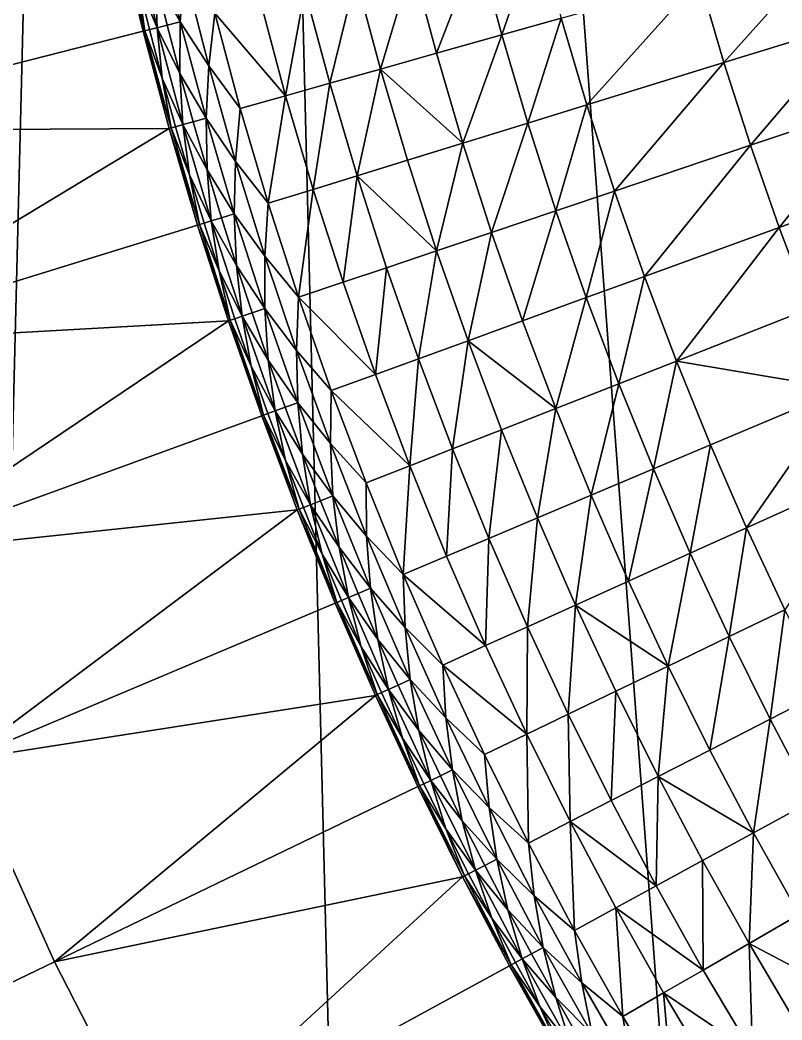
# Model space of a CAD drawing. Header units: millimetres. Extents: x -3750 to 5350, y -3750 to 3750.
# Drawn here: x -2499 to -2027, y -1229 to -610 of the extents above; entities that cross this region are included whole.
import ezdxf

# ---------------------------------------------------------------- set-up
doc = ezdxf.new("R2010")
doc.units = ezdxf.units.MM
doc.header["$MEASUREMENT"] = 0
doc.layers.add('MESH_3D', color=2, linetype='CONTINUOUS')

msp = doc.modelspace()

# ---------------------------------------------------------------- linework, layer by layer
at = {"layer": 'MESH_3D'}
for points in [[(925.34, 3634.04, 32500), (-2410.45, 2872.67, 32500), (3378.63, -1627.06, 32500)], [(-2410.45, 2872.67, 32500), (-3720.9, 466.29, 32500), (-3523.85, -1282.58, 32500)], [(-2410.45, 2872.67, 32500), (-3523.85, -1282.58, 32500), (-3490.78, -1370.03, 32500)], [(-2410.45, 2872.67, 32500), (-3490.78, -1370.03, 32500), (-2684.5, -2618.39, 32500)], [(-2410.45, 2872.67, 32500), (-2684.5, -2618.39, 32500), (-2550.65, -2748.94, 32500)], [(-2410.45, 2872.67, 32500), (-2550.65, -2748.94, 32500), (-2264.27, -2989.25, 32500)], [(-2410.45, 2872.67, 32500), (-2264.27, -2989.25, 32500), (-1955.38, -3199.84, 32500)], [(3378.63, -1627.06, 32500), (-2410.45, 2872.67, 32500), (-1955.38, -3199.84, 32500)], [(-2664.96, -678.58, 24200), (-2695.47, -544.9, 24200), (-2437.32, -556.3, 24000)], [(-2415.18, -583.02, -138.74), (-2414.18, -551.02, -171.85), (-2399.69, -611.04, -171.85)], [(-2397.21, -578.68, -205.25), (-2399.69, -611.04, -171.85), (-2414.18, -551.02, -171.85)], [(-2664.96, -678.58, 24200), (-2437.32, -556.3, 24000), (-2422.69, -616.89, 24000)], [(-2421.55, -616.6, -38.42), (-2437.32, -556.3), (-2436.17, -556.04, -38.42)], [(-2421.55, -616.6, -38.42), (-2422.69, -616.89), (-2437.32, -556.3)], [(-2437.32, -556.3, 24000), (-2437.32, -556.3), (-2422.69, -616.89)], [(-2422.69, -616.89, 24000), (-2437.32, -556.3, 24000), (-2422.69, -616.89)], [(-2426.17, -585.67, -71.93), (-2421.55, -616.6, -38.42), (-2436.17, -556.04, -38.42)], [(-2415.18, -583.02, -138.74), (-2414.09, -614.7, -105.25), (-2428.66, -554.33, -105.25)], [(-2426.17, -585.67, -71.93), (-2428.66, -554.33, -105.25), (-2414.09, -614.7, -105.25)], [(-2200.5, -619.13, -506.08), (-2215.25, -564.07, -506.08), (-2178.12, -554.62, -547.31)], [(-2200.5, -619.13, -506.08), (-2178.12, -554.62, -547.31), (-2163.62, -608.75, -547.31)], [(-2062.77, -636.28, -630.5), (-2077.99, -584.66, -630.5), (-1995.88, -561.55, -698.41)], [(-2062.77, -636.28, -630.5), (-1995.88, -561.55, -698.41), (-1981.26, -611.14, -698.41)], [(-2240.93, -630.5, -455.71), (-2255.95, -574.44, -455.71), (-2215.25, -564.07, -506.08)], [(-2240.93, -630.5, -455.71), (-2215.25, -564.07, -506.08), (-2200.5, -619.13, -506.08)], [(-2275.57, -640.25, -406.77), (-2290.83, -583.32, -406.77), (-2255.95, -574.44, -455.71)], [(-2275.57, -640.25, -406.77), (-2255.95, -574.44, -455.71), (-2240.93, -630.5, -455.71)], [(-2382.04, -638.26, -205.25), (-2399.69, -611.04, -171.85), (-2397.21, -578.68, -205.25)], [(-2382.04, -638.26, -205.25), (-2397.21, -578.68, -205.25), (-2378.33, -605.6, -238.11)], [(-2418.68, -615.87, -71.93), (-2426.17, -585.67, -71.93), (-2414.09, -614.7, -105.25)], [(-2418.68, -615.87, -71.93), (-2421.55, -616.6, -38.42), (-2426.17, -585.67, -71.93)], [(-2407.72, -613.08, -138.74), (-2414.09, -614.7, -105.25), (-2415.18, -583.02, -138.74)], [(-2407.72, -613.08, -138.74), (-2415.18, -583.02, -138.74), (-2399.69, -611.04, -171.85)], [(-2307.05, -649.1, -355.73), (-2322.52, -591.39, -355.73), (-2290.83, -583.32, -406.77)], [(-2307.05, -649.1, -355.73), (-2290.83, -583.32, -406.77), (-2275.57, -640.25, -406.77)], [(-2147.77, -662.5, -547.31), (-2163.62, -608.75, -547.31), (-2077.99, -584.66, -630.5)], [(-2147.77, -662.5, -547.31), (-2077.99, -584.66, -630.5), (-2062.77, -636.28, -630.5)], [(-2334.39, -656.8, -303.82), (-2350.04, -598.39, -303.82), (-2322.52, -591.39, -355.73)], [(-2334.39, -656.8, -303.82), (-2322.52, -591.39, -355.73), (-2307.05, -649.1, -355.73)], [(-2378.33, -605.6, -238.11), (-2350.04, -598.39, -303.82), (-2334.39, -656.8, -303.82)], [(-2382.04, -638.26, -205.25), (-2378.33, -605.6, -238.11), (-2362.5, -664.7, -238.11)], [(-2362.5, -664.7, -238.11), (-2378.33, -605.6, -238.11), (-2334.39, -656.8, -303.82)], [(-2399.89, -643.05, -138.74), (-2414.09, -614.7, -105.25), (-2407.72, -613.08, -138.74)], [(-2399.89, -643.05, -138.74), (-2407.72, -613.08, -138.74), (-2399.69, -611.04, -171.85)], [(-2399.89, -643.05, -138.74), (-2399.69, -611.04, -171.85), (-2383.71, -670.67, -171.85)], [(-2382.04, -638.26, -205.25), (-2383.71, -670.67, -171.85), (-2399.69, -611.04, -171.85)], [(-2184.38, -673.79, -506.08), (-2200.5, -619.13, -506.08), (-2163.62, -608.75, -547.31)], [(-2184.38, -673.79, -506.08), (-2163.62, -608.75, -547.31), (-2147.77, -662.5, -547.31)], [(-2046.26, -687.51, -630.5), (-2062.77, -636.28, -630.5), (-1981.26, -611.14, -698.41)], [(-2046.26, -687.51, -630.5), (-1981.26, -611.14, -698.41), (-1965.41, -660.34, -698.41)], [(-2664.96, -678.58, 24200), (-2422.69, -616.89, 24000), (-2406.56, -677.1, 24000)], [(-2405.42, -676.78, -38.42), (-2422.69, -616.89), (-2421.55, -616.6, -38.42)], [(-2405.42, -676.78, -38.42), (-2406.56, -677.1), (-2422.69, -616.89)], [(-2422.69, -616.89, 24000), (-2422.69, -616.89), (-2406.56, -677.1)], [(-2406.56, -677.1, 24000), (-2422.69, -616.89, 24000), (-2406.56, -677.1)], [(-2410.81, -645.98, -71.93), (-2421.55, -616.6, -38.42), (-2418.68, -615.87, -71.93)], [(-2410.81, -645.98, -71.93), (-2405.42, -676.78, -38.42), (-2421.55, -616.6, -38.42)], [(-2410.81, -645.98, -71.93), (-2418.68, -615.87, -71.93), (-2414.09, -614.7, -105.25)], [(-2399.89, -643.05, -138.74), (-2398.01, -674.7, -105.25), (-2414.09, -614.7, -105.25)], [(-2410.81, -645.98, -71.93), (-2414.09, -614.7, -105.25), (-2398.01, -674.7, -105.25)], [(-2224.52, -686.17, -455.71), (-2240.93, -630.5, -455.71), (-2200.5, -619.13, -506.08)], [(-2224.52, -686.17, -455.71), (-2200.5, -619.13, -506.08), (-2184.38, -673.79, -506.08)], [(-2275.57, -640.25, -406.77), (-2240.93, -630.5, -455.71), (-2224.52, -686.17, -455.71)], [(-2130.58, -715.84, -547.31), (-2147.77, -662.5, -547.31), (-2062.77, -636.28, -630.5)], [(-2130.58, -715.84, -547.31), (-2062.77, -636.28, -630.5), (-2046.26, -687.51, -630.5)], [(-2391.69, -672.92, -138.74), (-2398.01, -674.7, -105.25), (-2399.89, -643.05, -138.74)], [(-2391.69, -672.92, -138.74), (-2399.89, -643.05, -138.74), (-2383.71, -670.67, -171.85)], [(-2365.38, -697.45, -205.25), (-2383.71, -670.67, -171.85), (-2382.04, -638.26, -205.25)], [(-2365.38, -697.45, -205.25), (-2382.04, -638.26, -205.25), (-2362.5, -664.7, -238.11)], [(-2290.15, -706.42, -355.73), (-2307.05, -649.1, -355.73), (-2275.57, -640.25, -406.77)], [(-2290.15, -706.42, -355.73), (-2275.57, -640.25, -406.77), (-2258.9, -696.78, -406.77)], [(-2258.9, -696.78, -406.77), (-2275.57, -640.25, -406.77), (-2224.52, -686.17, -455.71)], [(-2402.57, -675.98, -71.93), (-2405.42, -676.78, -38.42), (-2410.81, -645.98, -71.93)], [(-2402.57, -675.98, -71.93), (-2410.81, -645.98, -71.93), (-2398.01, -674.7, -105.25)], [(-2317.29, -714.79, -303.82), (-2334.39, -656.8, -303.82), (-2307.05, -649.1, -355.73)], [(-2317.29, -714.79, -303.82), (-2307.05, -649.1, -355.73), (-2290.15, -706.42, -355.73)], [(-2345.19, -723.4, -238.11), (-2362.5, -664.7, -238.11), (-2334.39, -656.8, -303.82)], [(-2345.19, -723.4, -238.11), (-2334.39, -656.8, -303.82), (-2317.29, -714.79, -303.82)], [(-2166.91, -728.04, -506.08), (-2184.38, -673.79, -506.08), (-2147.77, -662.5, -547.31)], [(-2166.91, -728.04, -506.08), (-2147.77, -662.5, -547.31), (-2130.58, -715.84, -547.31)], [(-2028.49, -738.31, -630.5), (-2046.26, -687.51, -630.5), (-1965.41, -660.34, -698.41)], [(-2028.49, -738.31, -630.5), (-1965.41, -660.34, -698.41), (-1948.34, -709.14, -698.41)], [(-2365.38, -697.45, -205.25), (-2362.5, -664.7, -238.11), (-2345.19, -723.4, -238.11)], [(-2393.96, -705.88, -71.93), (-2402.57, -675.98, -71.93), (-2398.01, -674.7, -105.25)], [(-2383.12, -702.68, -138.74), (-2398.01, -674.7, -105.25), (-2391.69, -672.92, -138.74)], [(-2383.12, -702.68, -138.74), (-2380.45, -734.27, -105.25), (-2398.01, -674.7, -105.25)], [(-2393.96, -705.88, -71.93), (-2398.01, -674.7, -105.25), (-2380.45, -734.27, -105.25)], [(-2383.12, -702.68, -138.74), (-2391.69, -672.92, -138.74), (-2383.71, -670.67, -171.85)], [(-2365.38, -697.45, -205.25), (-2366.25, -729.89, -171.85), (-2383.71, -670.67, -171.85)], [(-2383.12, -702.68, -138.74), (-2383.71, -670.67, -171.85), (-2366.25, -729.89, -171.85)], [(-2206.72, -741.42, -455.71), (-2224.52, -686.17, -455.71), (-2184.38, -673.79, -506.08)], [(-2206.72, -741.42, -455.71), (-2184.38, -673.79, -506.08), (-2166.91, -728.04, -506.08)], [(-2627.83, -810.58, 24200), (-2664.96, -678.58, 24200), (-2406.56, -677.1, 24000)], [(-2627.83, -810.58, 24200), (-2406.56, -677.1, 24000), (-2388.93, -736.89, 24000)], [(-2387.8, -736.54, -38.42), (-2406.56, -677.1), (-2405.42, -676.78, -38.42)], [(-2387.8, -736.54, -38.42), (-2388.93, -736.89), (-2406.56, -677.1)], [(-2388.93, -736.89, 24000), (-2406.56, -677.1), (-2388.93, -736.89)], [(-2388.93, -736.89, 24000), (-2406.56, -677.1, 24000), (-2406.56, -677.1)], [(-2393.96, -705.88, -71.93), (-2405.42, -676.78, -38.42), (-2402.57, -675.98, -71.93)], [(-2393.96, -705.88, -71.93), (-2387.8, -736.54, -38.42), (-2405.42, -676.78, -38.42)], [(-2240.83, -752.88, -406.77), (-2258.9, -696.78, -406.77), (-2224.52, -686.17, -455.71)], [(-2240.83, -752.88, -406.77), (-2224.52, -686.17, -455.71), (-2206.72, -741.42, -455.71)], [(-2112.08, -768.73, -547.31), (-2130.58, -715.84, -547.31), (-2046.26, -687.51, -630.5)], [(-2112.08, -768.73, -547.31), (-2046.26, -687.51, -630.5), (-2028.49, -738.31, -630.5)], [(-2347.26, -756.21, -205.25), (-2366.25, -729.89, -171.85), (-2365.38, -697.45, -205.25)], [(-2347.26, -756.21, -205.25), (-2365.38, -697.45, -205.25), (-2345.19, -723.4, -238.11)], [(-2290.15, -706.42, -355.73), (-2258.9, -696.78, -406.77), (-2240.83, -752.88, -406.77)], [(-2384.97, -735.67, -71.93), (-2393.96, -705.88, -71.93), (-2380.45, -734.27, -105.25)], [(-2384.97, -735.67, -71.93), (-2387.8, -736.54, -38.42), (-2393.96, -705.88, -71.93)], [(-2374.17, -732.33, -138.74), (-2380.45, -734.27, -105.25), (-2383.12, -702.68, -138.74)], [(-2374.17, -732.33, -138.74), (-2383.12, -702.68, -138.74), (-2366.25, -729.89, -171.85)], [(-2298.75, -772.34, -303.82), (-2317.29, -714.79, -303.82), (-2290.15, -706.42, -355.73)], [(-2298.75, -772.34, -303.82), (-2290.15, -706.42, -355.73), (-2271.83, -763.29, -355.73)], [(-2271.83, -763.29, -355.73), (-2290.15, -706.42, -355.73), (-2240.83, -752.88, -406.77)], [(-2009.45, -788.65, -630.5), (-2028.49, -738.31, -630.5), (-1948.34, -709.14, -698.41)], [(-2326.43, -781.64, -238.11), (-2345.19, -723.4, -238.11), (-2317.29, -714.79, -303.82)], [(-2326.43, -781.64, -238.11), (-2317.29, -714.79, -303.82), (-2298.75, -772.34, -303.82)], [(-2148.08, -781.84, -506.08), (-2166.91, -728.04, -506.08), (-2130.58, -715.84, -547.31)], [(-2148.08, -781.84, -506.08), (-2130.58, -715.84, -547.31), (-2112.08, -768.73, -547.31)], [(-2347.26, -756.21, -205.25), (-2345.19, -723.4, -238.11), (-2326.43, -781.64, -238.11)], [(-2364.86, -761.87, -138.74), (-2374.17, -732.33, -138.74), (-2366.25, -729.89, -171.85)], [(-2347.26, -756.21, -205.25), (-2347.31, -788.66, -171.85), (-2366.25, -729.89, -171.85)], [(-2364.86, -761.87, -138.74), (-2366.25, -729.89, -171.85), (-2347.31, -788.66, -171.85)], [(-2187.55, -796.2, -455.71), (-2206.72, -741.42, -455.71), (-2166.91, -728.04, -506.08)], [(-2187.55, -796.2, -455.71), (-2166.91, -728.04, -506.08), (-2148.08, -781.84, -506.08)], [(-2627.83, -810.58, 24200), (-2388.93, -736.89, 24000), (-2369.82, -796.22, 24000)], [(-2368.7, -795.84, -38.42), (-2388.93, -736.89), (-2387.8, -736.54, -38.42)], [(-2368.7, -795.84, -38.42), (-2369.82, -796.22), (-2388.93, -736.89)], [(-2388.93, -736.89, 24000), (-2388.93, -736.89), (-2369.82, -796.22)], [(-2369.82, -796.22, 24000), (-2388.93, -736.89, 24000), (-2369.82, -796.22)], [(-2375.62, -765.34, -71.93), (-2387.8, -736.54, -38.42), (-2384.97, -735.67, -71.93)], [(-2375.62, -765.34, -71.93), (-2368.7, -795.84, -38.42), (-2387.8, -736.54, -38.42)], [(-2375.62, -765.34, -71.93), (-2384.97, -735.67, -71.93), (-2380.45, -734.27, -105.25)], [(-2364.86, -761.87, -138.74), (-2380.45, -734.27, -105.25), (-2374.17, -732.33, -138.74)], [(-2364.86, -761.87, -138.74), (-2361.4, -793.39, -105.25), (-2380.45, -734.27, -105.25)], [(-2375.62, -765.34, -71.93), (-2380.45, -734.27, -105.25), (-2361.4, -793.39, -105.25)], [(-2221.36, -808.51, -406.77), (-2240.83, -752.88, -406.77), (-2206.72, -741.42, -455.71)], [(-2221.36, -808.51, -406.77), (-2206.72, -741.42, -455.71), (-2187.55, -796.2, -455.71)], [(-2092.25, -821.15, -547.31), (-2112.08, -768.73, -547.31), (-2028.49, -738.31, -630.5)], [(-2092.25, -821.15, -547.31), (-2028.49, -738.31, -630.5), (-2009.45, -788.65, -630.5)], [(-2252.09, -819.7, -355.73), (-2271.83, -763.29, -355.73), (-2240.83, -752.88, -406.77)], [(-2252.09, -819.7, -355.73), (-2240.83, -752.88, -406.77), (-2221.36, -808.51, -406.77)], [(-2327.68, -814.49, -205.25), (-2347.31, -788.66, -171.85), (-2347.26, -756.21, -205.25)], [(-2327.68, -814.49, -205.25), (-2347.26, -756.21, -205.25), (-2326.43, -781.64, -238.11)], [(-2365.89, -794.9, -71.93), (-2368.7, -795.84, -38.42), (-2375.62, -765.34, -71.93)], [(-2365.89, -794.9, -71.93), (-2375.62, -765.34, -71.93), (-2361.4, -793.39, -105.25)], [(-2355.18, -791.3, -138.74), (-2361.4, -793.39, -105.25), (-2364.86, -761.87, -138.74)], [(-2355.18, -791.3, -138.74), (-2364.86, -761.87, -138.74), (-2347.31, -788.66, -171.85)], [(-2278.78, -829.41, -303.82), (-2298.75, -772.34, -303.82), (-2271.83, -763.29, -355.73)], [(-2278.78, -829.41, -303.82), (-2271.83, -763.29, -355.73), (-2252.09, -819.7, -355.73)], [(-2326.43, -781.64, -238.11), (-2298.75, -772.34, -303.82), (-2278.78, -829.41, -303.82)], [(-2127.92, -835.15, -506.08), (-2148.08, -781.84, -506.08), (-2112.08, -768.73, -547.31)], [(-2127.92, -835.15, -506.08), (-2112.08, -768.73, -547.31), (-2092.25, -821.15, -547.31)], [(-2327.68, -814.49, -205.25), (-2326.43, -781.64, -238.11), (-2306.22, -839.39, -238.11)], [(-2306.22, -839.39, -238.11), (-2326.43, -781.64, -238.11), (-2278.78, -829.41, -303.82)], [(-2167.02, -850.49, -455.71), (-2187.55, -796.2, -455.71), (-2148.08, -781.84, -506.08)], [(-2167.02, -850.49, -455.71), (-2148.08, -781.84, -506.08), (-2127.92, -835.15, -506.08)], [(-2345.13, -820.6, -138.74), (-2361.4, -793.39, -105.25), (-2355.18, -791.3, -138.74)], [(-2345.13, -820.6, -138.74), (-2355.18, -791.3, -138.74), (-2347.31, -788.66, -171.85)], [(-2327.68, -814.49, -205.25), (-2326.92, -846.93, -171.85), (-2347.31, -788.66, -171.85)], [(-2345.13, -820.6, -138.74), (-2347.31, -788.66, -171.85), (-2326.92, -846.93, -171.85)], [(-2092.25, -821.15, -547.31), (-2009.45, -788.65, -630.5), (-1989.16, -838.5, -630.5)], [(-2584.15, -940.56, 24200), (-2627.83, -810.58, 24200), (-2369.82, -796.22, 24000)], [(-2584.15, -940.56, 24200), (-2369.82, -796.22, 24000), (-2349.23, -855.05, 24000)], [(-2348.12, -854.65, -38.42), (-2369.82, -796.22), (-2368.7, -795.84, -38.42)], [(-2348.12, -854.65, -38.42), (-2349.23, -855.05), (-2369.82, -796.22)], [(-2349.23, -855.05, 24000), (-2369.82, -796.22), (-2349.23, -855.05)], [(-2349.23, -855.05, 24000), (-2369.82, -796.22, 24000), (-2369.82, -796.22)], [(-2355.8, -824.33, -71.93), (-2368.7, -795.84, -38.42), (-2365.89, -794.9, -71.93)], [(-2355.8, -824.33, -71.93), (-2348.12, -854.65, -38.42), (-2368.7, -795.84, -38.42)], [(-2355.8, -824.33, -71.93), (-2365.89, -794.9, -71.93), (-2361.4, -793.39, -105.25)], [(-2345.13, -820.6, -138.74), (-2340.89, -852.01, -105.25), (-2361.4, -793.39, -105.25)], [(-2355.8, -824.33, -71.93), (-2361.4, -793.39, -105.25), (-2340.89, -852.01, -105.25)], [(-2221.36, -808.51, -406.77), (-2187.55, -796.2, -455.71), (-2167.02, -850.49, -455.71)], [(-2230.96, -875.59, -355.73), (-2252.09, -819.7, -355.73), (-2221.36, -808.51, -406.77)], [(-2230.96, -875.59, -355.73), (-2221.36, -808.51, -406.77), (-2200.52, -863.64, -406.77)], [(-2200.52, -863.64, -406.77), (-2221.36, -808.51, -406.77), (-2167.02, -850.49, -455.71)], [(-2306.65, -872.27, -205.25), (-2327.68, -814.49, -205.25), (-2306.22, -839.39, -238.11)], [(-2306.65, -872.27, -205.25), (-2326.92, -846.93, -171.85), (-2327.68, -814.49, -205.25)], [(-2334.72, -849.77, -138.74), (-2345.13, -820.6, -138.74), (-2326.92, -846.93, -171.85)], [(-2334.72, -849.77, -138.74), (-2340.89, -852.01, -105.25), (-2345.13, -820.6, -138.74)], [(-2257.4, -885.96, -303.82), (-2278.78, -829.41, -303.82), (-2252.09, -819.7, -355.73)], [(-2257.4, -885.96, -303.82), (-2252.09, -819.7, -355.73), (-2230.96, -875.59, -355.73)], [(-2106.44, -887.94, -506.08), (-2127.92, -835.15, -506.08), (-2092.25, -821.15, -547.31)], [(-2106.44, -887.94, -506.08), (-2092.25, -821.15, -547.31), (-2071.13, -873.06, -547.31)], [(-2071.13, -873.06, -547.31), (-2092.25, -821.15, -547.31), (-1989.16, -838.5, -630.5)], [(-2345.34, -853.63, -71.93), (-2348.12, -854.65, -38.42), (-2355.8, -824.33, -71.93)], [(-2345.34, -853.63, -71.93), (-2355.8, -824.33, -71.93), (-2340.89, -852.01, -105.25)], [(-2306.22, -839.39, -238.11), (-2278.78, -829.41, -303.82), (-2257.4, -885.96, -303.82)], [(-2145.14, -904.25, -455.71), (-2167.02, -850.49, -455.71), (-2127.92, -835.15, -506.08)], [(-2145.14, -904.25, -455.71), (-2127.92, -835.15, -506.08), (-2106.44, -887.94, -506.08)], [(-2306.65, -872.27, -205.25), (-2306.22, -839.39, -238.11), (-2284.57, -896.63, -238.11)], [(-2284.57, -896.63, -238.11), (-2306.22, -839.39, -238.11), (-2257.4, -885.96, -303.82)], [(-2048.72, -924.42, -547.31), (-2071.13, -873.06, -547.31), (-1989.16, -838.5, -630.5)], [(-2048.72, -924.42, -547.31), (-1989.16, -838.5, -630.5), (-1967.64, -887.83, -630.5)], [(-2323.94, -878.81, -138.74), (-2334.72, -849.77, -138.74), (-2326.92, -846.93, -171.85)], [(-2306.65, -872.27, -205.25), (-2305.09, -904.68, -171.85), (-2326.92, -846.93, -171.85)], [(-2323.94, -878.81, -138.74), (-2326.92, -846.93, -171.85), (-2305.09, -904.68, -171.85)], [(-2326.09, -912.92, -38.42), (-2349.23, -855.05), (-2348.12, -854.65, -38.42)], [(-2334.51, -882.8, -71.93), (-2348.12, -854.65, -38.42), (-2345.34, -853.63, -71.93)], [(-2334.51, -882.8, -71.93), (-2326.09, -912.92, -38.42), (-2348.12, -854.65, -38.42)], [(-2334.51, -882.8, -71.93), (-2345.34, -853.63, -71.93), (-2340.89, -852.01, -105.25)], [(-2323.94, -878.81, -138.74), (-2340.89, -852.01, -105.25), (-2334.72, -849.77, -138.74)], [(-2323.94, -878.81, -138.74), (-2318.92, -910.11, -105.25), (-2340.89, -852.01, -105.25)], [(-2334.51, -882.8, -71.93), (-2340.89, -852.01, -105.25), (-2318.92, -910.11, -105.25)], [(-2178.3, -918.23, -406.77), (-2200.52, -863.64, -406.77), (-2167.02, -850.49, -455.71)], [(-2178.3, -918.23, -406.77), (-2167.02, -850.49, -455.71), (-2145.14, -904.25, -455.71)], [(-2584.15, -940.56, 24200), (-2349.23, -855.05, 24000), (-2327.18, -913.35, 24000)], [(-2326.09, -912.92, -38.42), (-2327.18, -913.35), (-2349.23, -855.05)], [(-2327.18, -913.35, 24000), (-2349.23, -855.05), (-2327.18, -913.35)], [(-2327.18, -913.35, 24000), (-2349.23, -855.05, 24000), (-2349.23, -855.05)], [(-2208.44, -930.93, -355.73), (-2230.96, -875.59, -355.73), (-2200.52, -863.64, -406.77)], [(-2208.44, -930.93, -355.73), (-2200.52, -863.64, -406.77), (-2178.3, -918.23, -406.77)], [(-2284.19, -929.5, -205.25), (-2305.09, -904.68, -171.85), (-2306.65, -872.27, -205.25)], [(-2284.19, -929.5, -205.25), (-2306.65, -872.27, -205.25), (-2284.57, -896.63, -238.11)], [(-2083.65, -940.18, -506.08), (-2106.44, -887.94, -506.08), (-2071.13, -873.06, -547.31)], [(-2083.65, -940.18, -506.08), (-2071.13, -873.06, -547.31), (-2048.72, -924.42, -547.31)], [(-2312.8, -907.71, -138.74), (-2318.92, -910.11, -105.25), (-2323.94, -878.81, -138.74)], [(-2312.8, -907.71, -138.74), (-2323.94, -878.81, -138.74), (-2305.09, -904.68, -171.85)], [(-2234.61, -941.97, -303.82), (-2257.4, -885.96, -303.82), (-2230.96, -875.59, -355.73)], [(-2234.61, -941.97, -303.82), (-2230.96, -875.59, -355.73), (-2208.44, -930.93, -355.73)], [(-2323.33, -911.84, -71.93), (-2326.09, -912.92, -38.42), (-2334.51, -882.8, -71.93)], [(-2323.33, -911.84, -71.93), (-2334.51, -882.8, -71.93), (-2318.92, -910.11, -105.25)], [(-2261.51, -953.31, -238.11), (-2284.57, -896.63, -238.11), (-2257.4, -885.96, -303.82)], [(-2261.51, -953.31, -238.11), (-2257.4, -885.96, -303.82), (-2234.61, -941.97, -303.82)], [(-2121.93, -957.45, -455.71), (-2145.14, -904.25, -455.71), (-2106.44, -887.94, -506.08)], [(-2121.93, -957.45, -455.71), (-2106.44, -887.94, -506.08), (-2083.65, -940.18, -506.08)], [(-2025.04, -975.21, -547.31), (-2048.72, -924.42, -547.31), (-1967.64, -887.83, -630.5)], [(-2284.19, -929.5, -205.25), (-2284.57, -896.63, -238.11), (-2261.51, -953.31, -238.11)], [(-2154.73, -972.25, -406.77), (-2178.3, -918.23, -406.77), (-2145.14, -904.25, -455.71)], [(-2154.73, -972.25, -406.77), (-2145.14, -904.25, -455.71), (-2121.93, -957.45, -455.71)], [(-2311.78, -940.73, -71.93), (-2323.33, -911.84, -71.93), (-2318.92, -910.11, -105.25)], [(-2301.31, -936.47, -138.74), (-2318.92, -910.11, -105.25), (-2312.8, -907.71, -138.74)], [(-2301.31, -936.47, -138.74), (-2295.51, -967.64, -105.25), (-2318.92, -910.11, -105.25)], [(-2311.78, -940.73, -71.93), (-2318.92, -910.11, -105.25), (-2295.51, -967.64, -105.25)], [(-2301.31, -936.47, -138.74), (-2312.8, -907.71, -138.74), (-2305.09, -904.68, -171.85)], [(-2284.19, -929.5, -205.25), (-2281.81, -961.87, -171.85), (-2305.09, -904.68, -171.85)], [(-2301.31, -936.47, -138.74), (-2305.09, -904.68, -171.85), (-2281.81, -961.87, -171.85)], [(-2534.06, -1068.2, 24200), (-2584.15, -940.56, 24200), (-2327.18, -913.35, 24000)], [(-2534.06, -1068.2, 24200), (-2327.18, -913.35, 24000), (-2303.69, -971.09, 24000)], [(-2302.6, -970.63, -38.42), (-2327.18, -913.35), (-2326.09, -912.92, -38.42)], [(-2302.6, -970.63, -38.42), (-2303.69, -971.09), (-2327.18, -913.35)], [(-2303.69, -971.09, 24000), (-2327.18, -913.35, 24000), (-2327.18, -913.35)], [(-2303.69, -971.09, 24000), (-2327.18, -913.35), (-2303.69, -971.09)], [(-2311.78, -940.73, -71.93), (-2326.09, -912.92, -38.42), (-2323.33, -911.84, -71.93)], [(-2311.78, -940.73, -71.93), (-2302.6, -970.63, -38.42), (-2326.09, -912.92, -38.42)], [(-2184.54, -985.7, -355.73), (-2208.44, -930.93, -355.73), (-2178.3, -918.23, -406.77)], [(-2184.54, -985.7, -355.73), (-2178.3, -918.23, -406.77), (-2154.73, -972.25, -406.77)], [(-2059.56, -991.83, -506.08), (-2083.65, -940.18, -506.08), (-2048.72, -924.42, -547.31)], [(-2059.56, -991.83, -506.08), (-2048.72, -924.42, -547.31), (-2025.04, -975.21, -547.31)], [(-2260.3, -986.16, -205.25), (-2284.19, -929.5, -205.25), (-2261.51, -953.31, -238.11)], [(-2260.3, -986.16, -205.25), (-2281.81, -961.87, -171.85), (-2284.19, -929.5, -205.25)], [(-2210.43, -997.38, -303.82), (-2234.61, -941.97, -303.82), (-2208.44, -930.93, -355.73)], [(-2210.43, -997.38, -303.82), (-2208.44, -930.93, -355.73), (-2184.54, -985.7, -355.73)], [(-2299.87, -969.48, -71.93), (-2302.6, -970.63, -38.42), (-2311.78, -940.73, -71.93)], [(-2299.87, -969.48, -71.93), (-2311.78, -940.73, -71.93), (-2295.51, -967.64, -105.25)], [(-2289.46, -965.09, -138.74), (-2301.31, -936.47, -138.74), (-2281.81, -961.87, -171.85)], [(-2289.46, -965.09, -138.74), (-2295.51, -967.64, -105.25), (-2301.31, -936.47, -138.74)], [(-2097.4, -1010.06, -455.71), (-2121.93, -957.45, -455.71), (-2083.65, -940.18, -506.08)], [(-2097.4, -1010.06, -455.71), (-2083.65, -940.18, -506.08), (-2059.56, -991.83, -506.08)], [(-2261.51, -953.31, -238.11), (-2234.61, -941.97, -303.82), (-2210.43, -997.38, -303.82)], [(-2237.04, -1009.39, -238.11), (-2261.51, -953.31, -238.11), (-2210.43, -997.38, -303.82)], [(-2260.3, -986.16, -205.25), (-2261.51, -953.31, -238.11), (-2237.04, -1009.39, -238.11)], [(-2154.73, -972.25, -406.77), (-2121.93, -957.45, -455.71), (-2097.4, -1010.06, -455.71)], [(-2277.25, -993.55, -138.74), (-2295.51, -967.64, -105.25), (-2289.46, -965.09, -138.74)], [(-2277.25, -993.55, -138.74), (-2289.46, -965.09, -138.74), (-2281.81, -961.87, -171.85)], [(-2260.3, -986.16, -205.25), (-2257.13, -1018.45, -171.85), (-2281.81, -961.87, -171.85)], [(-2277.25, -993.55, -138.74), (-2281.81, -961.87, -171.85), (-2257.13, -1018.45, -171.85)], [(-2534.06, -1068.2, 24200), (-2303.69, -971.09, 24000), (-2278.76, -1028.22, 24000)], [(-2277.69, -1027.73, -38.42), (-2303.69, -971.09), (-2302.6, -970.63, -38.42)], [(-2277.69, -1027.73, -38.42), (-2278.76, -1028.22), (-2303.69, -971.09)], [(-2303.69, -971.09, 24000), (-2303.69, -971.09), (-2278.76, -1028.22)], [(-2278.76, -1028.22, 24000), (-2303.69, -971.09, 24000), (-2278.76, -1028.22)], [(-2287.61, -998.07, -71.93), (-2302.6, -970.63, -38.42), (-2299.87, -969.48, -71.93)], [(-2287.61, -998.07, -71.93), (-2277.69, -1027.73, -38.42), (-2302.6, -970.63, -38.42)], [(-2287.61, -998.07, -71.93), (-2299.87, -969.48, -71.93), (-2295.51, -967.64, -105.25)], [(-2277.25, -993.55, -138.74), (-2270.67, -1024.57, -105.25), (-2295.51, -967.64, -105.25)], [(-2287.61, -998.07, -71.93), (-2295.51, -967.64, -105.25), (-2270.67, -1024.57, -105.25)], [(-2159.29, -1039.86, -355.73), (-2184.54, -985.7, -355.73), (-2154.73, -972.25, -406.77)], [(-2159.29, -1039.86, -355.73), (-2154.73, -972.25, -406.77), (-2129.82, -1025.67, -406.77)], [(-2129.82, -1025.67, -406.77), (-2154.73, -972.25, -406.77), (-2097.4, -1010.06, -455.71)], [(-2034.2, -1042.87, -506.08), (-2059.56, -991.83, -506.08), (-2025.04, -975.21, -547.31)], [(-2034.2, -1042.87, -506.08), (-2025.04, -975.21, -547.31), (-2000.1, -1025.39, -547.31)], [(-2235.02, -1042.2, -205.25), (-2257.13, -1018.45, -171.85), (-2260.3, -986.16, -205.25)], [(-2235.02, -1042.2, -205.25), (-2260.3, -986.16, -205.25), (-2237.04, -1009.39, -238.11)], [(-2184.88, -1052.18, -303.82), (-2210.43, -997.38, -303.82), (-2184.54, -985.7, -355.73)], [(-2184.88, -1052.18, -303.82), (-2184.54, -985.7, -355.73), (-2159.29, -1039.86, -355.73)], [(-2264.68, -1021.86, -138.74), (-2277.25, -993.55, -138.74), (-2257.13, -1018.45, -171.85)], [(-2264.68, -1021.86, -138.74), (-2270.67, -1024.57, -105.25), (-2277.25, -993.55, -138.74)], [(-2071.57, -1062.03, -455.71), (-2097.4, -1010.06, -455.71), (-2059.56, -991.83, -506.08)], [(-2071.57, -1062.03, -455.71), (-2059.56, -991.83, -506.08), (-2034.2, -1042.87, -506.08)], [(-2274.99, -1026.51, -71.93), (-2277.69, -1027.73, -38.42), (-2287.61, -998.07, -71.93)], [(-2274.99, -1026.51, -71.93), (-2287.61, -998.07, -71.93), (-2270.67, -1024.57, -105.25)], [(-2237.04, -1009.39, -238.11), (-2210.43, -997.38, -303.82), (-2184.88, -1052.18, -303.82)], [(-2211.18, -1064.85, -238.11), (-2237.04, -1009.39, -238.11), (-2184.88, -1052.18, -303.82)], [(-2235.02, -1042.2, -205.25), (-2237.04, -1009.39, -238.11), (-2211.18, -1064.85, -238.11)], [(-2103.59, -1078.45, -406.77), (-2129.82, -1025.67, -406.77), (-2097.4, -1010.06, -455.71)], [(-2103.59, -1078.45, -406.77), (-2097.4, -1010.06, -455.71), (-2071.57, -1062.03, -455.71)], [(-2251.77, -1050.02, -138.74), (-2270.67, -1024.57, -105.25), (-2264.68, -1021.86, -138.74)], [(-2251.77, -1050.02, -138.74), (-2264.68, -1021.86, -138.74), (-2257.13, -1018.45, -171.85)], [(-2235.02, -1042.2, -205.25), (-2231.03, -1074.41, -171.85), (-2257.13, -1018.45, -171.85)], [(-2251.77, -1050.02, -138.74), (-2257.13, -1018.45, -171.85), (-2231.03, -1074.41, -171.85)], [(-2251.36, -1084.2, -38.42), (-2278.76, -1028.22), (-2277.69, -1027.73, -38.42)], [(-2262.01, -1054.79, -71.93), (-2277.69, -1027.73, -38.42), (-2274.99, -1026.51, -71.93)], [(-2262.01, -1054.79, -71.93), (-2251.36, -1084.2, -38.42), (-2277.69, -1027.73, -38.42)], [(-2262.01, -1054.79, -71.93), (-2274.99, -1026.51, -71.93), (-2270.67, -1024.57, -105.25)], [(-2251.77, -1050.02, -138.74), (-2244.42, -1080.86, -105.25), (-2270.67, -1024.57, -105.25)], [(-2262.01, -1054.79, -71.93), (-2270.67, -1024.57, -105.25), (-2244.42, -1080.86, -105.25)], [(-2132.69, -1093.37, -355.73), (-2159.29, -1039.86, -355.73), (-2129.82, -1025.67, -406.77)], [(-2132.69, -1093.37, -355.73), (-2129.82, -1025.67, -406.77), (-2103.59, -1078.45, -406.77)], [(-2007.56, -1093.26, -506.08), (-2034.2, -1042.87, -506.08), (-2000.1, -1025.39, -547.31)], [(-2477.66, -1193.18, 24200), (-2534.06, -1068.2, 24200), (-2278.76, -1028.22, 24000)], [(-2477.66, -1193.18, 24200), (-2278.76, -1028.22, 24000), (-2252.42, -1084.71, 24000)], [(-2251.36, -1084.2, -38.42), (-2252.42, -1084.71), (-2278.76, -1028.22)], [(-2252.42, -1084.71, 24000), (-2278.76, -1028.22, 24000), (-2278.76, -1028.22)], [(-2252.42, -1084.71, 24000), (-2278.76, -1028.22), (-2252.42, -1084.71)], [(-2157.97, -1106.32, -303.82), (-2184.88, -1052.18, -303.82), (-2159.29, -1039.86, -355.73)], [(-2157.97, -1106.32, -303.82), (-2159.29, -1039.86, -355.73), (-2132.69, -1093.37, -355.73)], [(-2208.34, -1097.6, -205.25), (-2231.03, -1074.41, -171.85), (-2235.02, -1042.2, -205.25)], [(-2208.34, -1097.6, -205.25), (-2235.02, -1042.2, -205.25), (-2211.18, -1064.85, -238.11)], [(-2044.45, -1113.35, -455.71), (-2071.57, -1062.03, -455.71), (-2034.2, -1042.87, -506.08)], [(-2044.45, -1113.35, -455.71), (-2034.2, -1042.87, -506.08), (-2007.56, -1093.26, -506.08)], [(-2238.5, -1078.01, -138.74), (-2251.77, -1050.02, -138.74), (-2231.03, -1074.41, -171.85)], [(-2238.5, -1078.01, -138.74), (-2244.42, -1080.86, -105.25), (-2251.77, -1050.02, -138.74)], [(-2183.95, -1119.64, -238.11), (-2211.18, -1064.85, -238.11), (-2184.88, -1052.18, -303.82)], [(-2183.95, -1119.64, -238.11), (-2184.88, -1052.18, -303.82), (-2157.97, -1106.32, -303.82)], [(-2248.69, -1082.91, -71.93), (-2262.01, -1054.79, -71.93), (-2244.42, -1080.86, -105.25)], [(-2248.69, -1082.91, -71.93), (-2251.36, -1084.2, -38.42), (-2262.01, -1054.79, -71.93)], [(-2208.34, -1097.6, -205.25), (-2211.18, -1064.85, -238.11), (-2183.95, -1119.64, -238.11)], [(-2103.59, -1078.45, -406.77), (-2071.57, -1062.03, -455.71), (-2044.45, -1113.35, -455.71)], [(-2702.91, -1301.65, 24400), (-2534.06, -1068.2, 24200), (-2477.66, -1193.18, 24200)], [(-2224.89, -1105.83, -138.74), (-2238.5, -1078.01, -138.74), (-2231.03, -1074.41, -171.85)], [(-2208.34, -1097.6, -205.25), (-2203.55, -1129.7, -171.85), (-2231.03, -1074.41, -171.85)], [(-2224.89, -1105.83, -138.74), (-2231.03, -1074.41, -171.85), (-2203.55, -1129.7, -171.85)], [(-2235.01, -1110.86, -71.93), (-2251.36, -1084.2, -38.42), (-2248.69, -1082.91, -71.93)], [(-2235.01, -1110.86, -71.93), (-2248.69, -1082.91, -71.93), (-2244.42, -1080.86, -105.25)], [(-2224.89, -1105.83, -138.74), (-2244.42, -1080.86, -105.25), (-2238.5, -1078.01, -138.74)], [(-2224.89, -1105.83, -138.74), (-2216.78, -1136.48, -105.25), (-2244.42, -1080.86, -105.25)], [(-2235.01, -1110.86, -71.93), (-2244.42, -1080.86, -105.25), (-2216.78, -1136.48, -105.25)], [(-2104.77, -1146.2, -355.73), (-2132.69, -1093.37, -355.73), (-2103.59, -1078.45, -406.77)], [(-2104.77, -1146.2, -355.73), (-2103.59, -1078.45, -406.77), (-2076.05, -1130.56, -406.77)], [(-2076.05, -1130.56, -406.77), (-2103.59, -1078.45, -406.77), (-2044.45, -1113.35, -455.71)], [(-2477.66, -1193.18, 24200), (-2252.42, -1084.71, 24000), (-2224.68, -1140.53, 24000)], [(-2251.36, -1084.2, -38.42), (-2224.68, -1140.53), (-2252.42, -1084.71)], [(-2224.68, -1140.53, 24000), (-2252.42, -1084.71, 24000), (-2252.42, -1084.71)], [(-2224.68, -1140.53, 24000), (-2252.42, -1084.71), (-2224.68, -1140.53)], [(-2223.63, -1139.99, -38.42), (-2224.68, -1140.53), (-2251.36, -1084.2, -38.42)], [(-2235.01, -1110.86, -71.93), (-2223.63, -1139.99, -38.42), (-2251.36, -1084.2, -38.42)], [(-2157.97, -1106.32, -303.82), (-2132.69, -1093.37, -355.73), (-2104.77, -1146.2, -355.73)], [(-2016.05, -1163.97, -455.71), (-2044.45, -1113.35, -455.71), (-2007.56, -1093.26, -506.08)], [(-2180.29, -1152.32, -205.25), (-2208.34, -1097.6, -205.25), (-2183.95, -1119.64, -238.11)], [(-2180.29, -1152.32, -205.25), (-2203.55, -1129.7, -171.85), (-2208.34, -1097.6, -205.25)], [(-2210.93, -1133.48, -138.74), (-2216.78, -1136.48, -105.25), (-2224.89, -1105.83, -138.74)], [(-2210.93, -1133.48, -138.74), (-2224.89, -1105.83, -138.74), (-2203.55, -1129.7, -171.85)], [(-2155.35, -1173.74, -238.11), (-2183.95, -1119.64, -238.11), (-2157.97, -1106.32, -303.82)], [(-2129.71, -1159.78, -303.82), (-2157.97, -1106.32, -303.82), (-2104.77, -1146.2, -355.73)], [(-2155.35, -1173.74, -238.11), (-2157.97, -1106.32, -303.82), (-2129.71, -1159.78, -303.82)], [(-2220.99, -1138.64, -71.93), (-2235.01, -1110.86, -71.93), (-2216.78, -1136.48, -105.25)], [(-2220.99, -1138.64, -71.93), (-2223.63, -1139.99, -38.42), (-2235.01, -1110.86, -71.93)], [(-2047.22, -1181.96, -406.77), (-2076.05, -1130.56, -406.77), (-2044.45, -1113.35, -455.71)], [(-2047.22, -1181.96, -406.77), (-2044.45, -1113.35, -455.71), (-2016.05, -1163.97, -455.71)], [(-2180.29, -1152.32, -205.25), (-2183.95, -1119.64, -238.11), (-2155.35, -1173.74, -238.11)], [(-2196.63, -1160.95, -138.74), (-2210.93, -1133.48, -138.74), (-2203.55, -1129.7, -171.85)], [(-2180.29, -1152.32, -205.25), (-2174.71, -1184.28, -171.85), (-2203.55, -1129.7, -171.85)], [(-2196.63, -1160.95, -138.74), (-2203.55, -1129.7, -171.85), (-2174.71, -1184.28, -171.85)], [(-2075.54, -1198.31, -355.73), (-2104.77, -1146.2, -355.73), (-2076.05, -1130.56, -406.77)], [(-2075.54, -1198.31, -355.73), (-2076.05, -1130.56, -406.77), (-2047.22, -1181.96, -406.77)], [(-2206.63, -1166.24, -71.93), (-2223.63, -1139.99, -38.42), (-2220.99, -1138.64, -71.93)], [(-2206.63, -1166.24, -71.93), (-2220.99, -1138.64, -71.93), (-2216.78, -1136.48, -105.25)], [(-2196.63, -1160.95, -138.74), (-2216.78, -1136.48, -105.25), (-2210.93, -1133.48, -138.74)], [(-2196.63, -1160.95, -138.74), (-2187.76, -1191.39, -105.25), (-2216.78, -1136.48, -105.25)], [(-2206.63, -1166.24, -71.93), (-2216.78, -1136.48, -105.25), (-2187.76, -1191.39, -105.25)], [(-2415.11, -1315.2, 24200), (-2477.66, -1193.18, 24200), (-2224.68, -1140.53, 24000)], [(-2415.11, -1315.2, 24200), (-2224.68, -1140.53, 24000), (-2195.55, -1195.63, 24000)], [(-2194.52, -1195.07, -38.42), (-2224.68, -1140.53), (-2223.63, -1139.99, -38.42)], [(-2194.52, -1195.07, -38.42), (-2195.55, -1195.63), (-2224.68, -1140.53)], [(-2195.55, -1195.63, 24000), (-2224.68, -1140.53, 24000), (-2224.68, -1140.53)], [(-2195.55, -1195.63, 24000), (-2224.68, -1140.53), (-2195.55, -1195.63)], [(-2206.63, -1166.24, -71.93), (-2194.52, -1195.07, -38.42), (-2223.63, -1139.99, -38.42)], [(-2129.71, -1159.78, -303.82), (-2104.77, -1146.2, -355.73), (-2075.54, -1198.31, -355.73)], [(-2150.88, -1206.31, -205.25), (-2180.29, -1152.32, -205.25), (-2155.35, -1173.74, -238.11)], [(-2150.88, -1206.31, -205.25), (-2174.71, -1184.28, -171.85), (-2180.29, -1152.32, -205.25)], [(-2181.99, -1188.25, -138.74), (-2187.76, -1191.39, -105.25), (-2196.63, -1160.95, -138.74)], [(-2181.99, -1188.25, -138.74), (-2196.63, -1160.95, -138.74), (-2174.71, -1184.28, -171.85)], [(-2125.42, -1227.11, -238.11), (-2155.35, -1173.74, -238.11), (-2129.71, -1159.78, -303.82)], [(-2100.14, -1212.52, -303.82), (-2129.71, -1159.78, -303.82), (-2075.54, -1198.31, -355.73)], [(-2125.42, -1227.11, -238.11), (-2129.71, -1159.78, -303.82), (-2100.14, -1212.52, -303.82)], [(-2047.22, -1181.96, -406.77), (-2016.05, -1163.97, -455.71), (-1986.41, -1213.87, -455.71)], [(-2191.92, -1193.65, -71.93), (-2206.63, -1166.24, -71.93), (-2187.76, -1191.39, -105.25)], [(-2191.92, -1193.65, -71.93), (-2194.52, -1195.07, -38.42), (-2206.63, -1166.24, -71.93)], [(-2150.88, -1206.31, -205.25), (-2155.35, -1173.74, -238.11), (-2125.42, -1227.11, -238.11)], [(-2045.02, -1249.69, -355.73), (-2075.54, -1198.31, -355.73), (-2047.22, -1181.96, -406.77)], [(-2017.12, -1232.63, -406.77), (-2047.22, -1181.96, -406.77), (-1986.41, -1213.87, -455.71)], [(-2045.02, -1249.69, -355.73), (-2047.22, -1181.96, -406.77), (-2017.12, -1232.63, -406.77)], [(-2167, -1215.36, -138.74), (-2187.76, -1191.39, -105.25), (-2181.99, -1188.25, -138.74)], [(-2167, -1215.36, -138.74), (-2181.99, -1188.25, -138.74), (-2174.71, -1184.28, -171.85)], [(-2150.88, -1206.31, -205.25), (-2144.5, -1238.13, -171.85), (-2174.71, -1184.28, -171.85)], [(-2167, -1215.36, -138.74), (-2174.71, -1184.28, -171.85), (-2144.5, -1238.13, -171.85)], [(-2702.91, -1301.65, 24400), (-2477.66, -1193.18, 24200), (-2415.11, -1315.2, 24200)], [(-2164.04, -1249.41, -38.42), (-2195.55, -1195.63), (-2194.52, -1195.07, -38.42)], [(-2176.86, -1220.89, -71.93), (-2194.52, -1195.07, -38.42), (-2191.92, -1193.65, -71.93)], [(-2176.86, -1220.89, -71.93), (-2164.04, -1249.41, -38.42), (-2194.52, -1195.07, -38.42)], [(-2176.86, -1220.89, -71.93), (-2191.92, -1193.65, -71.93), (-2187.76, -1191.39, -105.25)], [(-2167, -1215.36, -138.74), (-2157.38, -1245.56, -105.25), (-2187.76, -1191.39, -105.25)], [(-2176.86, -1220.89, -71.93), (-2187.76, -1191.39, -105.25), (-2157.38, -1245.56, -105.25)], [(-2415.11, -1315.2, 24200), (-2195.55, -1195.63, 24000), (-2165.06, -1250, 24000)], [(-2164.04, -1249.41, -38.42), (-2165.06, -1250), (-2195.55, -1195.63)], [(-2195.55, -1195.63, 24000), (-2195.55, -1195.63), (-2165.06, -1250)], [(-2165.06, -1250, 24000), (-2195.55, -1195.63, 24000), (-2165.06, -1250)], [(-2100.14, -1212.52, -303.82), (-2075.54, -1198.31, -355.73), (-2045.02, -1249.69, -355.73)], [(-2120.14, -1259.56, -205.25), (-2144.5, -1238.13, -171.85), (-2150.88, -1206.31, -205.25)], [(-2120.14, -1259.56, -205.25), (-2150.88, -1206.31, -205.25), (-2125.42, -1227.11, -238.11)], [(-2094.17, -1279.72, -238.11), (-2125.42, -1227.11, -238.11), (-2100.14, -1212.52, -303.82)], [(-2069.26, -1264.5, -303.82), (-2100.14, -1212.52, -303.82), (-2045.02, -1249.69, -355.73)], [(-2094.17, -1279.72, -238.11), (-2100.14, -1212.52, -303.82), (-2069.26, -1264.5, -303.82)], [(-2151.69, -1242.28, -138.74), (-2167, -1215.36, -138.74), (-2144.5, -1238.13, -171.85)], [(-2151.69, -1242.28, -138.74), (-2157.38, -1245.56, -105.25), (-2167, -1215.36, -138.74)], [(-2161.48, -1247.93, -71.93), (-2164.04, -1249.41, -38.42), (-2176.86, -1220.89, -71.93)], [(-2161.48, -1247.93, -71.93), (-2176.86, -1220.89, -71.93), (-2157.38, -1245.56, -105.25)], [(-2120.14, -1259.56, -205.25), (-2125.42, -1227.11, -238.11), (-2094.17, -1279.72, -238.11)]]:
    msp.add_3dface(points, dxfattribs=at)

doc.saveas('drawing.dxf')
